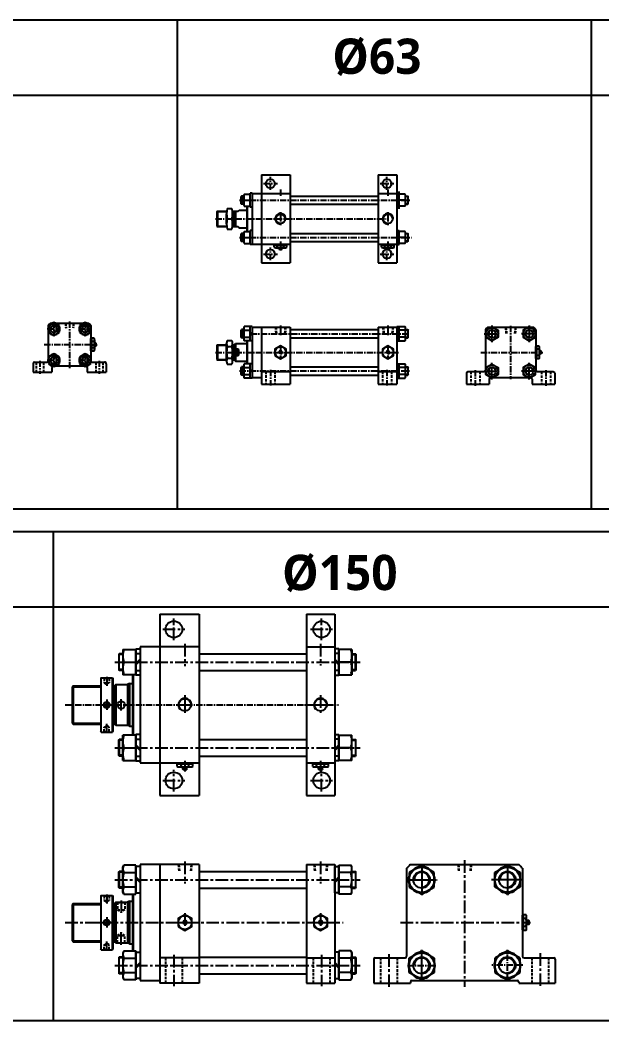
# Model space of a CAD drawing. Extents: x -819 to 5395, y -23 to 1964.
# Drawn here: x 1103 to 2257, y -23 to 1964 of the extents above; entities that cross this region are included whole.
import ezdxf

# ---------------------------------------------------------------- set-up
doc = ezdxf.new("R2010")
doc.units = 0
doc.header["$LTSCALE"] = 10
doc.header["$MEASUREMENT"] = 0
for name, pattern in [('CENTER', [2, 1.25, -0.25, 0.25, -0.25]), ('CENTERX2', [4, 2.5, -0.5, 0.5, -0.5]), ('HIDDENX2', [0.75, 0.5, -0.25])]:
    doc.linetypes.add(name, pattern=pattern)
doc.layers.get('0').update_dxf_attribs({"linetype": 'CONTINUOUS'})
doc.layers.get('DEFPOINTS').update_dxf_attribs({"linetype": 'CONTINUOUS'})
for name, color, linetype in [('CEN', 1, 'CENTERX2'), ('CENTER', 1, 'CENTER'), ('CL', 1, 'CENTER'), ('DIM', 2, 'CONTINUOUS'), ('HID', 2, 'HIDDENX2'), ('ML', 7, 'CONTINUOUS')]:
    doc.layers.add(name, color=color, linetype=linetype)
doc.styles.add('문자', font='romans.shx')

# ---------------------------------------------------------------- blocks, each defined once
blk = doc.blocks.new('A$C47060626')
at = {"layer": 'ML'}
for p, q in [((12.1, 26.7), (1.1, 20.3)), ((1.1, 20.3), (1.1, 7.6)), ((23.1, 20.3), (12.1, 26.7)), ((23.1, 7.6), (23.1, 20.3)), ((1.1, 7.6), (12.1, 1.3)), ((12.1, 1.3), (23.1, 7.6))]:
    blk.add_line(p, q, dxfattribs=at)
at = {"layer": 'ML', "color": 1, "linetype": 'CENTER'}
for p, q in [((12.1, 27.9), (12.1, 0)), ((0, 14), (24.2, 14))]:
    blk.add_line(p, q, dxfattribs=at)
at = {"layer": 'ML'}
for radius in [11, 7.1, 7]:
    blk.add_circle((12.1, 14), radius, dxfattribs=at)
for start, end in [(97.6906, 142.3094), (37.6906, 82.3094), (157.6906, 202.3094), (217.6906, 262.3094), (277.6906, 322.3094), (337.6906, 22.3094)]:
    blk.add_arc((12.1, 14), 11.9, start, end, dxfattribs=at)
at = {"layer": 'ML', "color": 2}
blk.add_arc((12.1, 14), 5.92, 261.2184, 189.4357, dxfattribs=at)

msp = doc.modelspace()

# ---------------------------------------------------------------- linework, layer by layer
for p, q in [((5395, 1963.8), (0, 1963.8)), ((1415, 992.8), (1415, 1963.8)), ((2236, 992.8), (2236, 1963.8)), ((5395, 1813.8), (0, 1813.8)), ((1616.5, 1509.3), (1617, 1508.8)), ((1616.5, 1509.3), (1622.5, 1509.3)), ((1617, 1508.8), (1622, 1508.8)), ((1622.5, 1509.3), (1622, 1508.8)), ((1829.5, 1509.3), (1830, 1508.8)), ((1829.5, 1509.3), (1835.5, 1509.3)), ((1830, 1508.8), (1835, 1508.8)), ((1835.5, 1509.3), (1835, 1508.8)), ((1253.5, 1316.6), (1253.5, 1322.6)), ((1253.5, 1322.6), (1254, 1322.1)), ((1253.5, 1316.6), (1254, 1317.1)), ((1254, 1317.1), (1254, 1322.1)), ((2135.7, 1301.1), (2135.7, 1307.1)), ((2135.7, 1307.1), (2136.2, 1306.6)), ((2135.7, 1301.1), (2136.2, 1301.6)), ((2136.2, 1301.6), (2136.2, 1306.6)), ((5395, 992.8), (0, 992.8)), ((3507, 948.4), (0, 948.4)), ((1169, -22.6), (1169, 948.4)), ((3507, 798.4), (0, 798.4)), ((3507, -22.6), (0, -22.6)), ((3507, -22.6), (0, -22.6))]:
    msp.add_line(p, q)
at = {"color": 7, "linetype": 'Continuous'}
for p, q in [((1606.8, 1512.8), (1606.8, 1517.2)), ((1606.8, 1517.2), (1619.5, 1517.2)), ((1607.5, 1519.2), (1631.5, 1519.2)), ((1607.5, 1517.2), (1607.5, 1519.2)), ((1610, 1511.8), (1629.1, 1511.8)), ((1613.2, 1512.8), (1613.2, 1517.2)), ((1616.5, 1509.3), (1616.5, 1511.8)), ((1619.5, 1517.2), (1632.2, 1517.2)), ((1622.5, 1509.3), (1622.5, 1511.8)), ((1625.9, 1512.8), (1625.9, 1517.2)), ((1631.5, 1517.2), (1631.5, 1519.2)), ((1632.2, 1512.8), (1632.2, 1517.2)), ((1819.8, 1512.8), (1819.8, 1517.2)), ((1819.8, 1517.2), (1832.5, 1517.2)), ((1820.5, 1519.2), (1844.5, 1519.2)), ((1820.5, 1517.2), (1820.5, 1519.2)), ((1823, 1511.8), (1842.1, 1511.8)), ((1826.2, 1512.8), (1826.2, 1517.2)), ((1829.5, 1509.3), (1829.5, 1511.8)), ((1832.5, 1517.2), (1845.2, 1517.2)), ((1835.5, 1509.3), (1835.5, 1511.8)), ((1838.9, 1512.8), (1838.9, 1517.2)), ((1844.5, 1517.2), (1844.5, 1519.2)), ((1845.2, 1512.8), (1845.2, 1517.2)), ((1243.6, 1307.6), (1243.6, 1331.6)), ((1245.6, 1331.6), (1243.6, 1331.6)), ((1250, 1332.3), (1245.6, 1332.3)), ((1245.6, 1319.6), (1245.6, 1332.3)), ((1250, 1325.9), (1245.6, 1325.9)), ((1245.6, 1306.8), (1245.6, 1319.6)), ((1250, 1313.2), (1245.6, 1313.2)), ((1251, 1310), (1251, 1329.1)), ((1253.5, 1322.6), (1251, 1322.6)), ((1253.5, 1316.6), (1251, 1316.6)), ((2125.8, 1292.1), (2125.8, 1316.1)), ((2127.8, 1316.1), (2125.8, 1316.1)), ((2132.2, 1316.8), (2127.8, 1316.8)), ((2127.8, 1304.1), (2127.8, 1316.8)), ((2133.2, 1294.5), (2133.2, 1313.6)), ((1245.6, 1307.6), (1243.6, 1307.6)), ((1250, 1306.8), (1245.6, 1306.8)), ((2127.8, 1292.1), (2125.8, 1292.1)), ((2132.2, 1310.4), (2127.8, 1310.4)), ((2127.8, 1291.4), (2127.8, 1304.1)), ((2132.2, 1297.7), (2127.8, 1297.7)), ((2132.2, 1291.4), (2127.8, 1291.4)), ((2135.7, 1307.1), (2133.2, 1307.1)), ((2135.7, 1301.1), (2133.2, 1301.1)), ((1414.4, 482.6), (1414.4, 487.6)), ((1414.4, 487.6), (1420.7, 487.6)), ((1415.4, 487.6), (1415.4, 489.6)), ((1415.4, 489.6), (1444.6, 489.6)), ((1417.6, 481.6), (1442.4, 481.6)), ((1420.7, 487.6), (1445.6, 487.6)), ((1422.2, 482.6), (1422.2, 487.6)), ((1426, 481.9), (1426, 481.9)), ((1426, 477.1), (1426, 481.6)), ((1426, 477.1), (1426.5, 476.6)), ((1434, 477.1), (1426, 477.1)), ((1434, 477.1), (1433.5, 476.6)), ((1434, 477.1), (1434, 481.6)), ((1437.8, 482.6), (1437.8, 487.6)), ((1444.6, 487.6), (1444.6, 489.6)), ((1445.6, 482.6), (1445.6, 487.6)), ((1683.4, 482.6), (1683.4, 487.6)), ((1683.4, 487.6), (1689.7, 487.6)), ((1684.4, 487.6), (1684.4, 489.6)), ((1684.4, 489.6), (1713.6, 489.6)), ((1686.6, 481.6), (1711.4, 481.6)), ((1689.7, 487.6), (1714.6, 487.6)), ((1691.2, 482.6), (1691.2, 487.6)), ((1695, 481.9), (1695, 481.9)), ((1695, 477.1), (1695, 481.6)), ((1695, 477.1), (1695.5, 476.6)), ((1703, 477.1), (1695, 477.1)), ((1703, 477.1), (1702.5, 476.6)), ((1703, 477.1), (1703, 481.6)), ((1706.8, 482.6), (1706.8, 487.6)), ((1713.6, 487.6), (1713.6, 489.6)), ((1714.6, 482.6), (1714.6, 487.6)), ((1426.5, 476.6), (1433.5, 476.6)), ((1695.5, 476.6), (1702.5, 476.6)), ((2099.5, 158.1), (2099.5, 187.3)), ((2101.5, 187.3), (2099.5, 187.3)), ((2106.5, 188.3), (2101.5, 188.3)), ((2101.5, 163.5), (2101.5, 188.3)), ((2106.5, 180.5), (2101.5, 180.5)), ((2107.5, 160.3), (2107.5, 185.1)), ((2106.5, 164.9), (2101.5, 164.9)), ((2101.5, 157.1), (2101.5, 163.5)), ((2107.2, 168.7), (2107.2, 168.7)), ((2112, 176.7), (2107.5, 176.7)), ((2112, 168.7), (2107.5, 168.7)), ((2112, 176.7), (2112.5, 176.2)), ((2112, 176.7), (2112, 168.7)), ((2112, 168.7), (2112.5, 169.2)), ((2112.5, 169.2), (2112.5, 176.2)), ((2101.5, 158.1), (2099.5, 158.1)), ((2106.5, 157.1), (2101.5, 157.1))]:
    msp.add_line(p, q, dxfattribs=at)
for points in [[(1608.5, 1297.9), (1619.5, 1291.6), (1630.5, 1297.9), (1630.5, 1310.6), (1619.5, 1317), (1608.5, 1310.6)], [(1821.5, 1297.9), (1832.5, 1291.6), (1843.5, 1297.9), (1843.5, 1310.6), (1832.5, 1317), (1821.5, 1310.6)], [(1618.7, 1305.8), (1617.8, 1304.3), (1618.7, 1302.8), (1620.4, 1302.8), (1621.3, 1304.3), (1620.4, 1305.8)], [(1831.7, 1305.8), (1830.8, 1304.3), (1831.7, 1302.8), (1833.4, 1302.8), (1834.3, 1304.3), (1833.4, 1305.8)], [(1416.5, 164.9), (1430, 157.1), (1443.5, 164.9), (1443.5, 180.5), (1430, 188.3), (1416.5, 180.5)], [(1685.5, 164.9), (1699, 157.1), (1712.5, 164.9), (1712.5, 180.5), (1699, 188.3), (1685.5, 180.5)], [(1428.5, 175.2), (1427.1, 172.7), (1428.5, 170.2), (1431.4, 170.2), (1432.9, 172.7), (1431.4, 175.2)], [(1697.5, 175.2), (1696.1, 172.7), (1697.5, 170.2), (1700.4, 170.2), (1701.9, 172.7), (1700.4, 175.2)]]:
    msp.add_lwpolyline(points, close=True, dxfattribs=at)
for centre, radius in [((1619.5, 1304.3), 11), ((1832.5, 1304.3), 11), ((1619.5, 1304.3), 2.5), ((1832.5, 1304.3), 2.5), ((1430, 172.7), 13.5), ((1699, 172.7), 13.5), ((1430, 172.7), 3.5), ((1699, 172.7), 3.5)]:
    msp.add_circle(centre, radius, dxfattribs=at)
for centre, radius, start, end in [((1610, 1517.4), 5.62, 235.6158, 270), ((1610, 1517.4), 5.62, 235.6158, 304.3842), ((1619.5, 1532.8), 21, 252.412, 270), ((1619.5, 1532.8), 21, 270, 287.588), ((1629.1, 1517.4), 5.62, 235.6158, 304.3842), ((1823, 1517.4), 5.62, 235.6158, 270), ((1823, 1517.4), 5.62, 235.6158, 304.3842), ((1832.5, 1532.8), 21, 252.412, 270), ((1832.5, 1532.8), 21, 270, 287.588), ((1842.1, 1517.4), 5.62, 235.6158, 304.3842), ((1245.3, 1329.1), 5.62, 325.6158, 34.3842), ((1229.9, 1319.6), 21, 0, 17.588), ((1229.9, 1319.6), 21, 342.412, 0), ((1245.3, 1310), 5.62, 325.6158, 34.3842), ((2127.6, 1313.6), 5.62, 325.6158, 34.3842), ((1245.3, 1310), 5.62, 325.6158, 0), ((2112.2, 1304.1), 21, 0, 17.588), ((2112.2, 1304.1), 21, 342.412, 0), ((2127.6, 1294.5), 5.62, 325.6158, 34.3842), ((2127.6, 1294.5), 5.62, 325.6158, 0), ((1417.6, 487.2), 5.62, 235.6158, 270), ((1418.3, 489.8), 8.22, 241.7006, 298.2994), ((1430, 513), 31.3, 255.6172, 270.0141), ((1430, 513), 31.3, 269.9859, 284.3828), ((1441.7, 489.8), 8.22, 241.7006, 298.2994), ((1686.6, 487.2), 5.62, 235.6158, 270), ((1687.3, 489.8), 8.22, 241.7006, 298.2994), ((1699, 513), 31.3, 255.6172, 270.0141), ((1699, 513), 31.3, 269.9859, 284.3828), ((1710.7, 489.8), 8.22, 241.7006, 298.2994), ((2099.2, 184.4), 8.22, 331.7006, 28.2994), ((2076.1, 172.7), 31.3, 359.9859, 14.3828), ((2076.1, 172.7), 31.3, 345.6172, 0.0141), ((2099.2, 161), 8.22, 331.7006, 28.2994), ((2101.8, 160.3), 5.62, 325.6158, 0)]:
    msp.add_arc(centre, radius, start, end, dxfattribs=at)
at = {"layer": 'CEN', "color": 1, "linetype": 'CENTER'}
for p, q in [((1599.5, 1627.1), (1599.5, 1652.5)), ((1830.5, 1627.1), (1830.5, 1652.4)), ((1586, 1639.2), (1613.4, 1639.2)), ((1817, 1639.2), (1844.4, 1639.2)), ((1619.5, 1627.2), (1619.5, 1614.2)), ((1832.5, 1627.2), (1832.5, 1614.2)), ((1538.5, 1606.2), (1876.5, 1606.2)), ((1490.5, 1569.2), (1833.5, 1569.2)), ((1538.5, 1532.2), (1879.5, 1532.2)), ((1599.5, 1487.1), (1599.5, 1512.4)), ((1619.5, 1524.2), (1619.5, 1505.2)), ((1830.5, 1487.1), (1830.5, 1512.4)), ((1832.5, 1524.2), (1832.5, 1505.2)), ((1586, 1499.2), (1613.4, 1499.2)), ((1817, 1499.2), (1844.4, 1499.2)), ((2075.8, 1357.1), (2075.8, 1251.1)), ((1560.5, 1341.3), (1875.5, 1341.3)), ((1619.5, 1318.3), (1619.5, 1290.3)), ((1832.5, 1318.3), (1832.5, 1290.3)), ((1490.5, 1304.3), (1853.5, 1304.3)), ((2016.8, 1304.1), (2139.8, 1304.1)), ((1538.5, 1267.3), (1875.5, 1267.3)), ((1599.5, 1269.3), (1599.5, 1238.3)), ((1830.5, 1269.3), (1830.5, 1238.3)), ((2005.8, 1269.1), (2005.8, 1238.1)), ((2145.8, 1269.1), (2145.8, 1238.1))]:
    msp.add_line(p, q, dxfattribs=at)
at = {"layer": 'CEN', "color": 1, "linetype": 'CENTER', "ltscale": 1.5}
for p, q in [((1619.5, 1582.7), (1619.5, 1555.7)), ((1832.5, 1582.7), (1832.5, 1555.7)), ((1619.5, 1357.3), (1619.5, 1337.3)), ((1832.5, 1357.3), (1832.5, 1337.3))]:
    msp.add_line(p, q, dxfattribs=at)
at = {"layer": 'CEN', "color": 1, "linetype": 'CENTER', "ltscale": 2}
for p, q in [((2038.8, 1357.4), (2038.8, 1324.7)), ((2112.8, 1357.4), (2112.8, 1324.7)), ((2023.7, 1341.1), (2054, 1341.1)), ((2128, 1341.1), (2097.7, 1341.1)), ((2038.8, 1250.7), (2038.8, 1283.4)), ((2112.8, 1250.7), (2112.8, 1283.4)), ((2023.7, 1267.1), (2054, 1267.1)), ((2128, 1267.1), (2097.7, 1267.1))]:
    msp.add_line(p, q, dxfattribs=at)
at = {"layer": 'CEN'}
for p, q in [((1408, 733), (1408, 776)), ((1701, 733), (1701, 776)), ((1385.8, 754.6), (1429.8, 754.6)), ((1678.8, 754.6), (1722.8, 754.6)), ((1430, 725.6), (1430, 681.8)), ((1699, 725.6), (1699, 682.5)), ((1290.8, 689.6), (1777.2, 689.6)), ((1275, 660.4), (1275, 642.3)), ((1303.5, 593.6), (1303.5, 615.9)), ((1430, 623.9), (1430, 588.2)), ((1430, 617.9), (1430, 591.2)), ((1699, 623.9), (1699, 587.6)), ((1256.8, 604.6), (1292.1, 604.6)), ((1275, 615.1), (1275, 594.9)), ((1416.7, 604.6), (1443.3, 604.6)), ((1685.7, 604.6), (1712.3, 604.6)), ((1275, 548.9), (1275, 566.9)), ((1290.8, 519.6), (1777.2, 519.6)), ((1430, 493.4), (1430, 472.6)), ((1699, 493.5), (1699, 472.6)), ((1408, 433), (1408, 476)), ((1701, 433), (1701, 476)), ((1385.8, 454.6), (1429.8, 454.6)), ((1678.8, 454.6), (1722.8, 454.6)), ((1430, 293.7), (1430, 249.9)), ((1699, 293.7), (1699, 250.5)), ((1984.5, 296.4), (1984.5, 44.9)), ((1290.8, 257.7), (1777.2, 257.7)), ((1275, 228.5), (1275, 210.4)), ((1303.5, 216.7), (1303.5, 191.4)), ((1275, 183.2), (1275, 162.9)), ((1430, 191), (1430, 154.4)), ((1699, 191), (1699, 154.4)), ((1192.4, 172.7), (1743.8, 172.7)), ((1256.8, 172.7), (1292.1, 172.7)), ((1256.8, 172.7), (1292.1, 172.7)), ((1416.7, 172.7), (1443.3, 172.7)), ((1685.7, 172.7), (1712.3, 172.7)), ((1857.7, 172.7), (2115.4, 172.7)), ((1303.5, 128.7), (1303.5, 153.8)), ((1275, 117), (1275, 135)), ((1408, 108.7), (1408, 46.7)), ((1701, 108.7), (1701, 46.7)), ((1834.5, 109.9), (1834.5, 44.9)), ((2134.5, 111.8), (2134.5, 44.9)), ((1290.8, 87.7), (1777.2, 87.7))]:
    msp.add_line(p, q, dxfattribs=at)
at = {"layer": 'CENTER'}
for p, q in [((1201.3, 1365.2), (1201.2, 1272.2)), ((1150.7, 1319.7), (1255.7, 1319.5)), ((1142.2, 1287.7), (1142.2, 1261.7)), ((1260.2, 1287.7), (1260.2, 1261.7)), ((1192.4, 604.6), (1734.7, 604.6))]:
    msp.add_line(p, q, dxfattribs=at)
at = {"layer": 'CL'}
for p, q in [((1899.5, 288.5), (1899.5, 226.8)), ((1899.5, 285.9), (1899.5, 229.4)), ((2069.5, 288.6), (2069.5, 226.9)), ((2069.5, 286), (2069.5, 229.5)), ((1868.6, 257.6), (1930.3, 257.6)), ((1871.2, 257.6), (1927.7, 257.6)), ((2099.5, 257.7), (2037.8, 257.7)), ((2100.3, 257.7), (2038.6, 257.7)), ((2096.9, 257.7), (2040.4, 257.7)), ((2097.7, 257.7), (2041.2, 257.7)), ((1899.5, 56.9), (1899.5, 118.6)), ((1899.5, 59.5), (1899.5, 116)), ((2069.5, 56.9), (2069.5, 118.6)), ((1871.2, 87.7), (1927.7, 87.7)), ((2100.3, 87.8), (2038.6, 87.8))]:
    msp.add_line(p, q, dxfattribs=at)
at = {"layer": 'DEFPOINTS', "color": 0, "linetype": 'ByBlock'}
for p in [(1552.5, 1586.7), (1552.5, 1551.7), (1552.5, 1321.8), (1546.6, 1286.8), (1552.5, 1286.8)]:
    msp.add_point(p, dxfattribs=at)
at = {"layer": 'DIM'}
for p, q in [((1617, 1508.8), (1617, 1511.8)), ((1622, 1508.8), (1622, 1511.8)), ((1830, 1508.8), (1830, 1511.8)), ((1835, 1508.8), (1835, 1511.8)), ((1559.5, 1341.3), (1563.5, 1343.6)), ((1559.5, 1339), (1563.5, 1341.3)), ((1854.5, 1343.6), (1850.5, 1341.3)), ((1854.5, 1341.3), (1850.5, 1339)), ((1254, 1322.1), (1251, 1322.1)), ((1254, 1317.1), (1251, 1317.1)), ((1535.3, 1297.5), (1528.5, 1311.1)), ((1528.5, 1297.5), (1535.3, 1311.1)), ((2136.2, 1306.6), (2133.2, 1306.6)), ((2136.2, 1301.6), (2133.2, 1301.6)), ((1559.5, 1267.3), (1563.5, 1269.6)), ((1559.5, 1265), (1563.5, 1267.3)), ((1854.5, 1269.6), (1850.5, 1267.3)), ((1854.5, 1267.3), (1850.5, 1265)), ((1206, 640.6), (1263, 640.6)), ((1287, 640.6), (1289, 640.6)), ((1289, 640.6), (1291, 641.8)), ((1206, 568.6), (1263, 568.6)), ((1287, 568.6), (1289, 568.6)), ((1289, 568.6), (1291, 567.5)), ((1206, 208.7), (1263, 208.7)), ((1287, 208.7), (1289, 208.7)), ((1289, 208.7), (1291, 209.9)), ((1206, 136.7), (1263, 136.7)), ((1287, 136.7), (1289, 136.7)), ((1289, 136.7), (1291, 135.6))]:
    msp.add_line(p, q, dxfattribs=at)
for centre, radius, start, end in [((1619.5, 1569.2), 10.5, 356.1774, 273.8226), ((1832.5, 1569.2), 10.5, 356.1774, 273.8226), ((1619.5, 1304.3), 3, 270, 180), ((1832.5, 1304.3), 3, 270, 180), ((1430, 604.6), 13.2, 349.6369, 221.3938), ((1699, 604.6), 13.2, 349.6369, 221.3938)]:
    msp.add_arc(centre, radius, start, end, dxfattribs=at)
at = {"layer": 'HID'}
for p, q in [((1192.8, 1362.2), (1193.6, 1352.2)), ((1193.6, 1362.2), (1194.4, 1352.2)), ((1208.6, 1362.2), (1207.8, 1352.2)), ((1209.4, 1362.2), (1208.6, 1352.2)), ((1609, 1354.3), (1610.4, 1341.3)), ((1610.3, 1354.3), (1611.7, 1341.3)), ((1628.8, 1354.3), (1627.4, 1341.3)), ((1630, 1354.3), (1628.7, 1341.3)), ((1822, 1354.3), (1823.4, 1341.3)), ((1823.3, 1354.3), (1824.7, 1341.3)), ((1841.8, 1354.3), (1840.4, 1341.3)), ((1843, 1354.3), (1841.7, 1341.3)), ((2065.3, 1354.1), (2066.7, 1341.1)), ((2066.6, 1354.1), (2067.9, 1341.1)), ((2085.1, 1354.1), (2083.7, 1341.1)), ((2086.3, 1354.1), (2085, 1341.1)), ((1135.2, 1284.7), (1135.2, 1264.7)), ((1149.2, 1284.7), (1149.2, 1264.7)), ((1253.2, 1284.7), (1253.2, 1264.7)), ((1267.2, 1284.7), (1267.2, 1264.7)), ((1590.5, 1266.3), (1590.5, 1241.3)), ((1608.5, 1266.3), (1608.5, 1241.3)), ((1821.5, 1266.3), (1821.5, 1241.3)), ((1839.5, 1266.3), (1839.5, 1241.3)), ((1996.8, 1266.1), (1996.8, 1241.1)), ((2014.8, 1266.1), (2014.8, 1241.1)), ((2136.8, 1266.1), (2136.8, 1241.1)), ((2154.8, 1266.1), (2154.8, 1241.1)), ((1270, 657.6), (1269, 658.6)), ((1270, 657.6), (1270, 648.6)), ((1270, 657.6), (1280, 657.6)), ((1280, 657.6), (1281, 658.6)), ((1280, 657.6), (1280, 648.6)), ((1270, 648.6), (1275, 645.5)), ((1270, 648.6), (1280, 648.6)), ((1275, 645.5), (1280, 648.6)), ((1270, 560.6), (1275, 563.8)), ((1270, 551.6), (1270, 560.6)), ((1270, 560.6), (1280, 560.6)), ((1275, 563.8), (1280, 560.6)), ((1280, 551.6), (1280, 560.6)), ((1270, 551.6), (1269, 550.6)), ((1270, 551.6), (1280, 551.6)), ((1280, 551.6), (1281, 550.6)), ((1416.8, 287.7), (1418, 273.7)), ((1417.9, 287.7), (1419.1, 273.7)), ((1442, 287.7), (1440.8, 273.7)), ((1443.2, 287.7), (1442, 273.7)), ((1685.8, 287.7), (1687, 273.7)), ((1686.9, 287.7), (1688.1, 273.7)), ((1711, 287.7), (1709.8, 273.7)), ((1712.2, 287.7), (1711, 273.7)), ((1971.2, 287.7), (1972.5, 273.7)), ((1972.4, 287.7), (1973.6, 273.7)), ((1996.5, 287.7), (1995.3, 273.7)), ((1997.7, 287.7), (1996.5, 273.7)), ((1270, 225.7), (1269, 226.7)), ((1270, 225.7), (1270, 216.7)), ((1270, 225.7), (1280, 225.7)), ((1280, 225.7), (1281, 226.7)), ((1280, 225.7), (1280, 216.7)), ((1270, 216.7), (1275, 213.5)), ((1270, 216.7), (1280, 216.7)), ((1275, 213.5), (1280, 216.7)), ((1295.5, 213.2), (1296, 212.7)), ((1296, 212.7), (1296, 198.2)), ((1296, 212.7), (1311, 212.7)), ((1311.5, 213.2), (1311, 212.7)), ((1311, 212.7), (1311, 198.2)), ((1296, 198.2), (1311, 198.2)), ((1296, 198.2), (1303.5, 193.9)), ((1311, 198.2), (1303.5, 193.9)), ((1296, 147.2), (1303.5, 151.5)), ((1296, 147.2), (1311, 147.2)), ((1296, 132.7), (1296, 147.2)), ((1311, 147.2), (1303.5, 151.5)), ((1311, 132.7), (1311, 147.2)), ((1270, 119.7), (1269, 118.7)), ((1270, 128.7), (1275, 131.9)), ((1270, 119.7), (1270, 128.7)), ((1270, 128.7), (1280, 128.7)), ((1270, 119.7), (1280, 119.7)), ((1275, 131.9), (1280, 128.7)), ((1280, 119.7), (1280, 128.7)), ((1280, 119.7), (1281, 118.7)), ((1295.5, 132.2), (1296, 132.7)), ((1296, 132.7), (1311, 132.7)), ((1311.5, 132.2), (1311, 132.7)), ((1391.5, 102.7), (1391.5, 52.7)), ((1424.5, 102.7), (1424.5, 52.7)), ((1684.5, 102.7), (1684.5, 52.7)), ((1717.5, 102.7), (1717.5, 52.7)), ((1818, 102.7), (1818, 52.7)), ((1851, 102.7), (1851, 52.7)), ((2118, 102.7), (2118, 52.7)), ((2151, 102.7), (2151, 52.7))]:
    msp.add_line(p, q, dxfattribs=at)
at = {"layer": 'ML'}
for p, q in [((1581.5, 1656.7), (1581.5, 1481.7)), ((1581.5, 1656.7), (1638.5, 1656.7)), ((1638.5, 1656.7), (1638.5, 1481.7)), ((1813.5, 1656.7), (1813.5, 1481.7)), ((1813.5, 1656.7), (1850.5, 1656.7)), ((1850.5, 1656.7), (1850.5, 1481.7)), ((1542.3, 1614.2), (1541.5, 1613.5)), ((1541.5, 1599), (1541.5, 1613.5)), ((1542.3, 1614.2), (1542.3, 1598.2)), ((1546.7, 1614.2), (1542.3, 1614.2)), ((1546.5, 1600.2), (1546.5, 1612.3)), ((1547.6, 1618.3), (1559.5, 1618.3)), ((1559.5, 1592.2), (1559.5, 1620.2)), ((1563.5, 1620.2), (1559.5, 1620.2)), ((1563.5, 1620.2), (1563.5, 1518.2)), ((1563.5, 1619.2), (1638.5, 1619.2)), ((1638.5, 1614.2), (1813.5, 1614.2)), ((1813.5, 1619.2), (1850.5, 1619.2)), ((1850.5, 1620.2), (1854.5, 1620.2)), ((1854.5, 1589.2), (1854.5, 1623.2)), ((1866.5, 1618.3), (1854.5, 1618.3)), ((1867.4, 1614.2), (1871.8, 1614.2)), ((1867.5, 1600.2), (1867.5, 1612.3)), ((1871.8, 1614.2), (1871.8, 1598.2)), ((1871.8, 1614.2), (1872.5, 1613.5)), ((1872.5, 1599), (1872.5, 1613.5)), ((1514, 1589.6), (1523, 1589.6)), ((1541.5, 1599), (1542.3, 1598.2)), ((1546.7, 1598.2), (1542.3, 1598.2)), ((1547.6, 1606.2), (1559.5, 1606.2)), ((1547.6, 1594.1), (1559.5, 1594.1)), ((1552.5, 1594.1), (1552.5, 1544.3)), ((1553.5, 1594.1), (1553.5, 1544.3)), ((1563.5, 1592.2), (1559.5, 1592.2)), ((1638.5, 1598.2), (1813.5, 1598.2)), ((1850.5, 1592.2), (1854.5, 1592.2)), ((1866.5, 1606.2), (1854.5, 1606.2)), ((1866.5, 1594.1), (1854.5, 1594.1)), ((1867.4, 1598.2), (1871.8, 1598.2)), ((1872.5, 1599), (1871.8, 1598.2)), ((1493.5, 1583.5), (1494.3, 1584.2)), ((1493.5, 1583.5), (1493.5, 1555)), ((1494.3, 1584.2), (1494.3, 1554.2)), ((1494.3, 1584.2), (1512.9, 1584.2)), ((1512.5, 1559), (1512.5, 1579.4)), ((1524.2, 1584.2), (1535.3, 1584.2)), ((1524.5, 1559), (1524.5, 1579.4)), ((1526.5, 1584.2), (1526.5, 1554.2)), ((1528.5, 1584.2), (1528.5, 1554.2)), ((1530.5, 1584.2), (1530.5, 1554.2)), ((1535.3, 1584.2), (1537.3, 1586.7)), ((1537.3, 1586.7), (1552.5, 1586.7)), ((1493.5, 1555), (1494.3, 1554.2)), ((1494.3, 1554.2), (1512.9, 1554.2)), ((1514, 1569.2), (1523, 1569.2)), ((1524.2, 1554.2), (1535.3, 1554.2)), ((1535.3, 1554.2), (1537.3, 1551.7)), ((1537.3, 1551.7), (1552.5, 1551.7)), ((1514, 1548.9), (1523, 1548.9)), ((1542.3, 1540.2), (1541.5, 1539.5)), ((1541.5, 1525), (1541.5, 1539.5)), ((1542.3, 1540.2), (1542.3, 1524.2)), ((1546.7, 1540.2), (1542.3, 1540.2)), ((1546.5, 1526.2), (1546.5, 1538.3)), ((1547.6, 1544.3), (1559.5, 1544.3)), ((1547.6, 1532.2), (1559.5, 1532.2)), ((1559.5, 1518.2), (1559.5, 1546.2)), ((1563.5, 1546.2), (1559.5, 1546.2)), ((1638.5, 1540.2), (1813.5, 1540.2)), ((1850.5, 1546.2), (1854.5, 1546.2)), ((1854.5, 1518.2), (1854.5, 1546.2)), ((1866.5, 1544.3), (1854.5, 1544.3)), ((1866.5, 1532.2), (1854.5, 1532.2)), ((1867.4, 1540.2), (1871.8, 1540.2)), ((1867.5, 1526.2), (1867.5, 1538.3)), ((1871.8, 1540.2), (1871.8, 1524.2)), ((1871.8, 1540.2), (1872.5, 1539.5)), ((1872.5, 1525), (1872.5, 1539.5)), ((1541.5, 1525), (1542.3, 1524.2)), ((1546.7, 1524.2), (1542.3, 1524.2)), ((1547.6, 1520.1), (1559.5, 1520.1)), ((1563.5, 1518.2), (1559.5, 1518.2)), ((1563.5, 1519.2), (1638.5, 1519.2)), ((1638.5, 1524.2), (1813.5, 1524.2)), ((1813.5, 1519.2), (1850.5, 1519.2)), ((1850.5, 1518.2), (1854.5, 1518.2)), ((1866.5, 1520.1), (1854.5, 1520.1)), ((1867.4, 1524.2), (1871.8, 1524.2)), ((1872.5, 1525), (1871.8, 1524.2)), ((1581.5, 1481.7), (1638.5, 1481.7)), ((1813.5, 1481.7), (1850.5, 1481.7)), ((1158.6, 1357.4), (1158.6, 1287.7)), ((1163.3, 1362.2), (1239.1, 1362.2)), ((1243.6, 1357.8), (1243.6, 1287.7)), ((1546.5, 1330.8), (1546.5, 1351.8)), ((1563.5, 1355.3), (1547.6, 1355.3)), ((1559.5, 1327.3), (1559.5, 1355.3)), ((1563.5, 1355.3), (1563.5, 1253.3)), ((1563.5, 1354.3), (1638.5, 1354.3)), ((1581.5, 1354.3), (1581.5, 1241.3)), ((1638.5, 1354.3), (1638.5, 1241.3)), ((1813.5, 1354.3), (1813.5, 1241.3)), ((1813.5, 1354.3), (1850.5, 1354.3)), ((1850.5, 1355.3), (1850.5, 1241.3)), ((1850.5, 1355.3), (1866.5, 1355.3)), ((1854.5, 1327.3), (1854.5, 1355.3)), ((1867.5, 1330.8), (1867.5, 1351.8)), ((2030.5, 1354.1), (2037.1, 1354.1)), ((2040.6, 1354.1), (2111.1, 1354.1)), ((2114.6, 1354.1), (2121.2, 1354.1)), ((1542.3, 1349.3), (1541.5, 1348.5)), ((1541.5, 1334), (1541.5, 1348.5)), ((1541.5, 1334), (1542.3, 1333.3)), ((1542.3, 1349.3), (1542.3, 1333.3)), ((1546.5, 1349.3), (1542.3, 1349.3)), ((1546.5, 1333.3), (1542.3, 1333.3)), ((1547.6, 1348.3), (1559.5, 1348.3)), ((1547.6, 1334.3), (1559.5, 1334.3)), ((1638.5, 1349.3), (1813.5, 1349.3)), ((1638.5, 1333.3), (1813.5, 1333.3)), ((1866.5, 1348.3), (1854.5, 1348.3)), ((1866.5, 1334.3), (1854.5, 1334.3)), ((1867.5, 1349.3), (1871.8, 1349.3)), ((1867.5, 1333.3), (1871.8, 1333.3)), ((1871.8, 1349.3), (1871.8, 1333.3)), ((1871.8, 1349.3), (1872.5, 1348.5)), ((1872.5, 1334), (1871.8, 1333.3)), ((1872.5, 1334), (1872.5, 1348.5)), ((2025.8, 1349.4), (2025.8, 1269.1)), ((2125.8, 1349.4), (2125.8, 1269.1)), ((1493.5, 1318.5), (1494.3, 1319.3)), ((1493.5, 1318.5), (1493.5, 1290)), ((1494.3, 1319.3), (1494.3, 1289.3)), ((1494.3, 1319.3), (1512.5, 1319.3)), ((1512.5, 1286.6), (1512.5, 1321.9)), ((1514, 1327.8), (1523, 1327.8)), ((1514, 1316), (1523, 1316)), ((1524.5, 1286.6), (1524.5, 1321.9)), ((1524.5, 1286.6), (1524.5, 1321.9)), ((1524.5, 1319.3), (1528.5, 1319.3)), ((1526.5, 1319.3), (1526.5, 1289.3)), ((1528.5, 1319.8), (1530.5, 1321.8)), ((1528.5, 1319.8), (1528.5, 1288.8)), ((1528.5, 1311.1), (1535.3, 1311.1)), ((1530.5, 1321.8), (1552.5, 1321.8)), ((1530.5, 1321.8), (1530.5, 1311.1)), ((1535.3, 1311.1), (1535.3, 1297.5)), ((1563.5, 1327.3), (1547.6, 1327.3)), ((1552.5, 1327.3), (1552.5, 1281.3)), ((1553.5, 1327.3), (1553.5, 1281.3)), ((1850.5, 1327.3), (1866.5, 1327.3)), ((1514, 1292.5), (1523, 1292.5)), ((1535.3, 1297.5), (1528.5, 1297.5)), ((1530.5, 1297.5), (1530.5, 1286.8)), ((1128.7, 1281.7), (1128.7, 1264.7)), ((1131.7, 1284.7), (1155.6, 1284.7)), ((1166.2, 1274.2), (1166.2, 1264.7)), ((1169.2, 1277.2), (1233.2, 1277.2)), ((1236.2, 1274.2), (1236.2, 1264.7)), ((1246.6, 1284.7), (1270.7, 1284.7)), ((1273.7, 1281.7), (1273.7, 1264.7)), ((1493.5, 1290), (1494.3, 1289.3)), ((1494.3, 1289.3), (1512.5, 1289.3)), ((1514, 1280.8), (1523, 1280.8)), ((1524.5, 1289.3), (1528.5, 1289.3)), ((1528.5, 1288.8), (1530.5, 1286.8)), ((1530.5, 1286.8), (1552.5, 1286.8)), ((1542.3, 1275.3), (1541.5, 1274.5)), ((1541.5, 1260), (1541.5, 1274.5)), ((1542.3, 1275.3), (1542.3, 1259.3)), ((1546.5, 1275.3), (1542.3, 1275.3)), ((1546.5, 1256.8), (1546.5, 1277.8)), ((1563.5, 1281.3), (1547.6, 1281.3)), ((1547.6, 1274.3), (1559.5, 1274.3)), ((1559.5, 1253.3), (1559.5, 1281.3)), ((1638.5, 1275.3), (1813.5, 1275.3)), ((1850.5, 1281.3), (1866.5, 1281.3)), ((1854.5, 1253.3), (1854.5, 1281.3)), ((1866.5, 1274.3), (1854.5, 1274.3)), ((1867.5, 1256.8), (1867.5, 1277.8)), ((1867.5, 1275.3), (1871.8, 1275.3)), ((1871.8, 1275.3), (1871.8, 1259.3)), ((1871.8, 1275.3), (1872.5, 1274.5)), ((1872.5, 1260), (1872.5, 1274.5)), ((1128.7, 1264.7), (1166.2, 1264.7)), ((1236.2, 1264.7), (1273.7, 1264.7)), ((1541.5, 1260), (1542.3, 1259.3)), ((1546.5, 1259.3), (1542.3, 1259.3)), ((1547.6, 1260.3), (1559.5, 1260.3)), ((1563.5, 1253.3), (1547.6, 1253.3)), ((1563.5, 1254.3), (1581.5, 1254.3)), ((1581.5, 1266.3), (1638.5, 1266.3)), ((1638.5, 1259.3), (1813.5, 1259.3)), ((1813.5, 1266.3), (1850.5, 1266.3)), ((1850.5, 1253.3), (1866.5, 1253.3)), ((1866.5, 1260.3), (1854.5, 1260.3)), ((1867.5, 1259.3), (1871.8, 1259.3)), ((1872.5, 1260), (1871.8, 1259.3)), ((1988.3, 1263.1), (1988.3, 1241.1)), ((1991.3, 1266.1), (2022.8, 1266.1)), ((2036.3, 1254.1), (2037.1, 1254.1)), ((2040.6, 1254.1), (2111.1, 1254.1)), ((2114.6, 1254.1), (2115.3, 1254.1)), ((2128.8, 1266.1), (2160.3, 1266.1)), ((2163.3, 1263.1), (2163.3, 1241.1)), ((1581.5, 1241.3), (1638.5, 1241.3)), ((1813.5, 1241.3), (1850.5, 1241.3)), ((1988.3, 1241.1), (2033.3, 1241.1)), ((2033.3, 1251.1), (2033.3, 1241.1)), ((2118.3, 1251.1), (2118.3, 1241.1)), ((2118.3, 1241.1), (2163.3, 1241.1)), ((1380, 784.6), (1380, 424.6)), ((1380, 784.6), (1458, 784.6)), ((1458, 784.6), (1458, 424.6)), ((1671, 784.6), (1671, 424.6)), ((1671, 784.6), (1727, 784.6)), ((1727, 784.6), (1727, 424.6)), ((1332.8, 663.4), (1332.8, 715.9)), ((1332.8, 715.9), (1341, 715.9)), ((1341, 719.6), (1341, 489.6)), ((1458, 719.6), (1341, 719.6)), ((1671, 719.6), (1727, 719.6)), ((1735.2, 715.9), (1727, 715.9)), ((1735.2, 663.4), (1735.2, 715.9)), ((1298.8, 705.1), (1299.8, 706.1)), ((1298.8, 705.1), (1298.8, 674.1)), ((1306.8, 706.1), (1299.8, 706.1)), ((1299.8, 673.1), (1299.8, 706.1)), ((1306.8, 714.6), (1306.8, 664.6)), ((1306.8, 714.6), (1332.8, 714.6)), ((1332.8, 714.6), (1332.8, 664.6)), ((1332.8, 706.4), (1341, 706.4)), ((1458, 706.1), (1671, 706.1)), ((1735.2, 706.4), (1727, 706.4)), ((1761.2, 714.6), (1735.2, 714.6)), ((1735.2, 714.6), (1735.2, 664.6)), ((1761.2, 714.6), (1761.2, 664.6)), ((1761.2, 706.1), (1768.2, 706.1)), ((1769.2, 705.1), (1768.2, 706.1)), ((1768.2, 673.1), (1768.2, 706.1)), ((1769.2, 705.1), (1769.2, 674.1)), ((1309, 689.6), (1332.8, 689.6)), ((1332.8, 686.9), (1341, 695.1)), ((1332.8, 684.2), (1341, 692.4)), ((1735.2, 686.9), (1727, 695.1)), ((1735.2, 684.2), (1727, 692.4)), ((1758.9, 689.6), (1735.2, 689.6)), ((1264, 658.6), (1263, 657.6)), ((1263, 657.6), (1263, 551.6)), ((1264, 550.6), (1264, 658.6)), ((1264, 658.6), (1286, 658.6)), ((1286, 550.6), (1286, 658.6)), ((1286, 658.6), (1287, 657.6)), ((1287, 657.6), (1287, 551.6)), ((1298.8, 674.1), (1299.8, 673.1)), ((1306.8, 673.1), (1299.8, 673.1)), ((1332.8, 664.6), (1306.8, 664.6)), ((1326, 664.6), (1326, 544.6)), ((1327, 664.6), (1327, 544.6)), ((1332.8, 672.9), (1341, 672.9)), ((1341, 663.4), (1332.8, 663.4)), ((1458, 673.1), (1671, 673.1)), ((1735.2, 672.9), (1727, 672.9)), ((1727, 663.4), (1735.2, 663.4)), ((1735.2, 664.6), (1761.2, 664.6)), ((1761.2, 673.1), (1768.2, 673.1)), ((1769.2, 674.1), (1768.2, 673.1)), ((1208, 642.6), (1206, 640.6)), ((1206, 640.6), (1206, 568.6)), ((1208, 642.6), (1263, 642.6)), ((1208, 642.6), (1208, 566.6)), ((1287, 642.6), (1291, 642.6)), ((1289, 642.6), (1289, 566.6)), ((1293, 645.1), (1291, 643.1)), ((1291, 643.1), (1291, 566.1)), ((1293, 645.1), (1316, 645.1)), ((1293, 645.1), (1293, 564.1)), ((1320, 647.1), (1316, 645.1)), ((1316, 645.1), (1316, 564.1)), ((1320, 647.1), (1326, 647.1)), ((1320, 647.1), (1320, 562.1)), ((1206, 568.6), (1208, 566.6)), ((1208, 566.6), (1263, 566.6)), ((1287, 566.6), (1291, 566.6)), ((1291, 566.1), (1293, 564.1)), ((1293, 564.1), (1291, 566.1)), ((1293, 564.1), (1316, 564.1)), ((1320, 562.1), (1316, 564.1)), ((1320, 562.1), (1326, 562.1)), ((1264, 550.6), (1263, 551.6)), ((1264, 550.6), (1286, 550.6)), ((1286, 550.6), (1287, 551.6)), ((1306.8, 494.6), (1306.8, 544.6)), ((1332.8, 544.6), (1306.8, 544.6)), ((1332.8, 545.9), (1332.8, 493.4)), ((1341, 545.9), (1332.8, 545.9)), ((1332.8, 494.6), (1332.8, 544.6)), ((1332.8, 536.4), (1341, 536.4)), ((1727, 545.9), (1735.2, 545.9)), ((1735.2, 536.4), (1727, 536.4)), ((1735.2, 545.9), (1735.2, 493.4)), ((1735.2, 494.6), (1735.2, 544.6)), ((1735.2, 544.6), (1761.2, 544.6)), ((1761.2, 494.6), (1761.2, 544.6)), ((1298.8, 535.1), (1299.8, 536.1)), ((1298.8, 504.1), (1298.8, 535.1)), ((1306.8, 536.1), (1299.8, 536.1)), ((1299.8, 536.1), (1299.8, 503.1)), ((1309, 519.6), (1332.8, 519.6)), ((1332.8, 525.1), (1341, 516.9)), ((1332.8, 522.4), (1341, 514.2)), ((1458, 536.1), (1671, 536.1)), ((1735.2, 525.1), (1727, 516.9)), ((1735.2, 522.4), (1727, 514.2)), ((1758.9, 519.6), (1735.2, 519.6)), ((1761.2, 536.1), (1768.2, 536.1)), ((1769.2, 535.1), (1768.2, 536.1)), ((1768.2, 536.1), (1768.2, 503.1)), ((1769.2, 504.1), (1769.2, 535.1)), ((1298.8, 504.1), (1299.8, 503.1)), ((1306.8, 503.1), (1299.8, 503.1)), ((1332.8, 502.9), (1341, 502.9)), ((1458, 503.1), (1671, 503.1)), ((1735.2, 502.9), (1727, 502.9)), ((1761.2, 503.1), (1768.2, 503.1)), ((1769.2, 504.1), (1768.2, 503.1)), ((1306.8, 494.6), (1332.8, 494.6)), ((1332.8, 493.4), (1341, 493.4)), ((1341, 489.6), (1458, 489.6)), ((1671, 489.6), (1727, 489.6)), ((1735.2, 493.4), (1727, 493.4)), ((1761.2, 494.6), (1735.2, 494.6)), ((1380, 424.6), (1458, 424.6)), ((1671, 424.6), (1727, 424.6)), ((1306.8, 282.7), (1309, 286.6)), ((1306.8, 232.7), (1306.8, 282.7)), ((1332.8, 286.6), (1309, 286.6)), ((1332.8, 228.8), (1332.8, 286.6)), ((1332.8, 284), (1332.8, 231.5)), ((1341, 284), (1332.8, 284)), ((1341, 287.7), (1341, 57.7)), ((1458, 287.7), (1341, 287.7)), ((1380, 287.7), (1380, 52.7)), ((1458, 287.7), (1458, 52.7)), ((1671, 287.7), (1727, 287.7)), ((1671, 287.7), (1671, 52.7)), ((1727, 287.7), (1727, 52.7)), ((1727, 231.5), (1727, 284)), ((1727, 284), (1735.2, 284)), ((1735.2, 228.8), (1735.2, 286.6)), ((1735.2, 286.6), (1758.9, 286.6)), ((1735.2, 284), (1735.2, 231.5)), ((1761.2, 282.7), (1758.9, 286.6)), ((1761.2, 232.7), (1761.2, 282.7)), ((1869.5, 280.3), (1869.5, 105.7)), ((1899.5, 286.5), (1874.5, 272.1)), ((1876.8, 287.7), (2092.1, 287.7)), ((1924.5, 272.1), (1899.5, 286.5)), ((2044.5, 272.1), (2069.5, 286.6)), ((2069.5, 286.6), (2094.5, 272.1)), ((2099.5, 280.3), (2099.5, 105.7)), ((1298.8, 273.2), (1299.8, 274.2)), ((1298.8, 242.2), (1298.8, 273.2)), ((1306.8, 274.2), (1299.8, 274.2)), ((1299.8, 274.2), (1299.8, 241.2)), ((1309, 272.1), (1332.8, 272.1)), ((1332.8, 263.2), (1341, 255)), ((1332.8, 260.4), (1341, 252.2)), ((1458, 274.2), (1671, 274.2)), ((1735.2, 263.2), (1727, 255)), ((1735.2, 260.4), (1727, 252.2)), ((1758.9, 272.1), (1735.2, 272.1)), ((1761.2, 274.2), (1768.2, 274.2)), ((1769.2, 273.2), (1768.2, 274.2)), ((1768.2, 274.2), (1768.2, 241.2)), ((1769.2, 242.2), (1769.2, 273.2)), ((1874.5, 272.1), (1874.5, 243.2)), ((1924.5, 243.2), (1924.5, 272.1)), ((2044.5, 243.3), (2044.5, 272.1)), ((2094.5, 272.1), (2094.5, 243.3)), ((1298.8, 242.2), (1299.8, 241.2)), ((1306.8, 241.2), (1299.8, 241.2)), ((1309, 243.3), (1332.8, 243.3)), ((1458, 241.2), (1671, 241.2)), ((1758.9, 243.3), (1735.2, 243.3)), ((1761.2, 241.2), (1768.2, 241.2)), ((1769.2, 242.2), (1768.2, 241.2)), ((1874.5, 243.2), (1899.5, 228.8)), ((1899.5, 228.8), (1924.5, 243.2)), ((2069.5, 228.8), (2044.5, 243.3)), ((2094.5, 243.3), (2069.5, 228.8)), ((1264, 226.7), (1263, 225.7)), ((1263, 225.7), (1263, 119.7)), ((1264, 118.7), (1264, 226.7)), ((1264, 226.7), (1286, 226.7)), ((1286, 118.7), (1286, 226.7)), ((1286, 226.7), (1287, 225.7)), ((1287, 225.7), (1287, 119.7)), ((1309, 228.8), (1306.8, 232.7)), ((1309, 228.8), (1332.8, 228.8)), ((1326, 228.8), (1326, 116.6)), ((1327, 228.8), (1327, 116.6)), ((1332.8, 231.5), (1341, 231.5)), ((1735.2, 231.5), (1727, 231.5)), ((1758.9, 228.8), (1735.2, 228.8)), ((1758.9, 228.8), (1761.2, 232.7)), ((1208, 210.7), (1206, 208.7)), ((1206, 208.7), (1206, 136.7)), ((1208, 210.7), (1263, 210.7)), ((1208, 210.7), (1208, 134.7)), ((1287, 210.7), (1291, 210.7)), ((1289, 210.7), (1289, 134.7)), ((1293, 213.2), (1291, 211.2)), ((1291, 211.2), (1291, 134.2)), ((1293, 213.2), (1316, 213.2)), ((1293, 213.2), (1293, 132.2)), ((1320, 215.2), (1316, 213.2)), ((1316, 213.2), (1316, 132.2)), ((1320, 215.2), (1326, 215.2)), ((1320, 215.2), (1320, 130.2)), ((1206, 136.7), (1208, 134.7)), ((1208, 134.7), (1263, 134.7)), ((1264, 118.7), (1263, 119.7)), ((1286, 118.7), (1287, 119.7)), ((1287, 134.7), (1291, 134.7)), ((1291, 134.2), (1293, 132.2)), ((1293, 132.2), (1291, 134.2)), ((1293, 132.2), (1316, 132.2)), ((1320, 130.2), (1316, 132.2)), ((1320, 130.2), (1326, 130.2)), ((1264, 118.7), (1286, 118.7)), ((1298.8, 103.2), (1299.8, 104.2)), ((1298.8, 103.2), (1298.8, 72.2)), ((1306.8, 104.2), (1299.8, 104.2)), ((1299.8, 71.2), (1299.8, 104.2)), ((1309, 116.6), (1306.8, 112.7)), ((1306.8, 112.7), (1306.8, 62.7)), ((1309, 116.6), (1332.8, 116.6)), ((1309, 102.1), (1332.8, 102.1)), ((1332.8, 116.6), (1332.8, 58.8)), ((1332.8, 61.5), (1332.8, 114)), ((1332.8, 114), (1341, 114)), ((1458, 102.7), (1380, 102.7)), ((1458, 104.2), (1671, 104.2)), ((1671, 102.7), (1727, 102.7)), ((1735.2, 114), (1727, 114)), ((1727, 114), (1727, 61.5)), ((1758.9, 116.6), (1735.2, 116.6)), ((1735.2, 116.6), (1735.2, 58.8)), ((1735.2, 61.5), (1735.2, 114)), ((1758.9, 102.1), (1735.2, 102.1)), ((1758.9, 116.6), (1761.2, 112.7)), ((1761.2, 112.7), (1761.2, 62.7)), ((1761.2, 104.2), (1768.2, 104.2)), ((1769.2, 103.2), (1768.2, 104.2)), ((1768.2, 71.2), (1768.2, 104.2)), ((1769.2, 103.2), (1769.2, 72.2)), ((1804.5, 99.7), (1804.5, 52.7)), ((1807.5, 102.7), (1866.5, 102.7)), ((1874.5, 102.1), (1899.5, 116.6)), ((1874.5, 73.3), (1874.5, 102.1)), ((1899.5, 116.6), (1924.5, 102.1)), ((1924.5, 102.1), (1924.5, 73.3)), ((2069.5, 116.6), (2044.5, 102.2)), ((2044.5, 102.2), (2044.5, 73.3)), ((2094.5, 102.2), (2069.5, 116.6)), ((2094.5, 73.3), (2094.5, 102.2)), ((2102.5, 102.7), (2161.5, 102.7)), ((2164.5, 99.7), (2164.5, 52.7)), ((1332.8, 85), (1341, 93.2)), ((1332.8, 82.2), (1341, 90.4)), ((1735.2, 85), (1727, 93.2)), ((1735.2, 82.2), (1727, 90.4)), ((1298.8, 72.2), (1299.8, 71.2)), ((1306.8, 71.2), (1299.8, 71.2)), ((1306.8, 62.7), (1309, 58.8)), ((1309, 73.3), (1332.8, 73.3)), ((1341, 61.5), (1332.8, 61.5)), ((1458, 71.2), (1671, 71.2)), ((1727, 61.5), (1735.2, 61.5)), ((1758.9, 73.3), (1735.2, 73.3)), ((1761.2, 62.7), (1758.9, 58.8)), ((1761.2, 71.2), (1768.2, 71.2)), ((1769.2, 72.2), (1768.2, 71.2)), ((1899.5, 58.8), (1874.5, 73.3)), ((1924.5, 73.3), (1899.5, 58.8)), ((2044.5, 73.3), (2069.5, 58.9)), ((2069.5, 58.9), (2094.5, 73.3)), ((1332.8, 58.8), (1309, 58.8)), ((1341, 57.7), (1380, 57.7)), ((1458, 52.7), (1380, 52.7)), ((1671, 52.7), (1727, 52.7)), ((1735.2, 58.8), (1758.9, 58.8)), ((1804.5, 52.7), (1877, 52.7)), ((1877, 54.7), (1877, 52.7)), ((1880, 57.7), (2089, 57.7)), ((2092, 54.8), (2092, 52.8)), ((2092, 52.7), (2164.5, 52.7))]:
    msp.add_line(p, q, dxfattribs=at)
at = {"layer": 'ML', "color": 2}
for p, q in [((1541.5, 1613.5), (1546.6, 1613.5)), ((1872.5, 1613.5), (1867.5, 1613.5)), ((1541.5, 1599), (1546.6, 1599)), ((1872.5, 1599), (1867.5, 1599)), ((1493.5, 1583.5), (1512.8, 1583.5)), ((1524.3, 1583.5), (1526.5, 1583.5)), ((1526.5, 1583.5), (1527.8, 1584.2)), ((1493.5, 1555), (1512.8, 1555)), ((1524.3, 1555), (1526.5, 1555)), ((1526.5, 1555), (1527.8, 1554.2)), ((1541.5, 1539.5), (1546.6, 1539.5)), ((1872.5, 1539.5), (1867.5, 1539.5)), ((1541.5, 1525), (1546.6, 1525)), ((1872.5, 1525), (1867.5, 1525)), ((1541.5, 1348.5), (1546.5, 1348.5)), ((1541.5, 1334), (1546.5, 1334)), ((1872.5, 1348.5), (1867.5, 1348.5)), ((1872.5, 1334), (1867.5, 1334)), ((1493.5, 1318.5), (1512.5, 1318.5)), ((1524.5, 1318.5), (1526.5, 1318.5)), ((1526.5, 1318.5), (1527.8, 1319.3)), ((1493.5, 1290), (1512.5, 1290)), ((1524.5, 1290), (1526.5, 1290)), ((1526.5, 1290), (1527.8, 1289.3)), ((1541.5, 1274.5), (1546.5, 1274.5)), ((1872.5, 1274.5), (1867.5, 1274.5)), ((1541.5, 1260), (1546.5, 1260)), ((1872.5, 1260), (1867.5, 1260)), ((1306.8, 704.4), (1298.8, 704.4)), ((1761.2, 704.4), (1769.2, 704.4)), ((1306.8, 674.9), (1298.8, 674.9)), ((1761.2, 674.9), (1769.2, 674.9)), ((1306.8, 534.4), (1298.8, 534.4)), ((1761.2, 534.4), (1769.2, 534.4)), ((1306.8, 504.9), (1298.8, 504.9)), ((1761.2, 504.9), (1769.2, 504.9)), ((1426.5, 481.8), (1426.5, 481.8)), ((1426.5, 476.6), (1426.5, 481.6)), ((1433.5, 476.6), (1433.5, 481.6)), ((1695.5, 481.8), (1695.5, 481.8)), ((1695.5, 476.6), (1695.5, 481.6)), ((1702.5, 476.6), (1702.5, 481.6)), ((1306.8, 272.5), (1298.8, 272.5)), ((1761.2, 272.5), (1769.2, 272.5)), ((1306.8, 243), (1298.8, 243)), ((1761.2, 243), (1769.2, 243)), ((2107.3, 169.2), (2107.3, 169.2)), ((2112.5, 176.2), (2107.5, 176.2)), ((2112.5, 169.2), (2107.5, 169.2)), ((1306.8, 102.5), (1298.8, 102.5)), ((1761.2, 102.5), (1769.2, 102.5)), ((1306.8, 73), (1298.8, 73)), ((1761.2, 73), (1769.2, 73))]:
    msp.add_line(p, q, dxfattribs=at)
at = {"layer": 'ML'}
for points in [[(2038.8, 1327.1), (2026.7, 1334.1), (2026.7, 1348.1), (2038.8, 1355.1), (2051, 1348.1), (2051, 1334.1)], [(2112.8, 1327.1), (2125, 1334.1), (2125, 1348.1), (2112.8, 1355.1), (2100.7, 1348.1), (2100.7, 1334.1)], [(2038.8, 1253.1), (2026.7, 1260.1), (2026.7, 1274.1), (2038.8, 1281.1), (2051, 1274.1), (2051, 1260.1)], [(2112.8, 1253.1), (2125, 1260.1), (2125, 1274.1), (2112.8, 1281.1), (2100.7, 1274.1), (2100.7, 1260.1)]]:
    msp.add_lwpolyline(points, close=True, dxfattribs=at)
for centre, radius in [((1599.5, 1639.2), 9), ((1830.5, 1639.2), 9), ((1619.5, 1569.2), 9.25), ((1832.5, 1569.2), 9.25), ((1599.5, 1499.2), 9), ((1830.5, 1499.2), 9), ((2038.8, 1341.1), 12.1), ((2112.8, 1341.1), 12.1), ((2038.8, 1341.1), 8), ((2112.8, 1341.1), 8), ((2038.8, 1267.1), 12.1), ((2038.8, 1267.1), 8), ((2112.8, 1267.1), 12.1), ((2112.8, 1267.1), 8), ((1408, 754.6), 16.5), ((1701, 754.6), 16.5), ((1430, 604.6), 12.1), ((1699, 604.6), 12.1), ((1275, 604.6), 6), ((1275, 604.6), 5), ((1275, 604.6), 5), ((1303.5, 604.6), 7.5), ((1408, 454.6), 16.5), ((1701, 454.6), 16.5), ((1899.5, 257.6), 25), ((2069.5, 257.7), 25), ((1899.5, 257.6), 16.5), ((2069.5, 257.7), 16.5), ((1275, 172.7), 6), ((1275, 172.7), 5), ((1275, 172.7), 5), ((1899.5, 87.7), 25), ((1899.5, 87.7), 16.5), ((2069.5, 87.8), 25), ((2069.5, 87.8), 16.5)]:
    msp.add_circle(centre, radius, dxfattribs=at)
for centre, radius, start, end in [((1564.3, 1612.3), 17.7, 159.9803, 200.0197), ((1849.8, 1612.3), 17.7, 339.9803, 20.0197), ((1547.8, 1579.4), 35.3, 163.229, 196.771), ((1489.3, 1579.4), 35.3, 343.229, 16.771), ((1564.3, 1600.2), 17.7, 159.9803, 200.0197), ((1849.8, 1600.2), 17.7, 339.9803, 20.0197), ((1547.8, 1559), 35.3, 163.229, 196.771), ((1489.3, 1559), 35.3, 343.229, 16.771), ((1564.3, 1538.3), 17.7, 159.9803, 200.0197), ((1564.3, 1526.2), 17.7, 159.9803, 200.0197), ((1849.8, 1538.3), 17.7, 339.9803, 20.0197), ((1849.8, 1526.2), 17.7, 339.9803, 20.0197), ((1201.2, 1319.6), 57, 131.6932, 138.4611), ((1201.2, 1319.6), 57, 42.0362, 48.3068), ((1552.8, 1351.8), 6.26, 146.0017, 213.9983), ((1861.3, 1351.8), 6.26, 326.0017, 33.9983), ((2075.8, 1304.1), 67.5, 132.2054, 137.7946), ((2075.8, 1304.1), 67.5, 42.2054, 47.7946), ((1570, 1341.3), 23.4, 162.6184, 197.3816), ((1552.8, 1330.8), 6.26, 146.0017, 213.9983), ((1844.1, 1341.3), 23.4, 342.6184, 17.3816), ((1861.3, 1330.8), 6.26, 326.0017, 33.9983), ((1524.8, 1321.9), 12.3, 151.3546, 208.6454), ((1559.3, 1304.3), 46.8, 165.45, 194.55), ((1512.3, 1321.9), 12.3, 331.3546, 28.6454), ((1477.8, 1304.3), 46.8, 345.45, 14.55), ((1524.4, 1304.3), 12.9, 328.1092, 31.8908), ((1524.8, 1286.6), 12.3, 151.3546, 208.6454), ((1512.3, 1286.6), 12.3, 331.3546, 28.6454), ((1131.7, 1281.7), 3, 90, 179.9426), ((1155.6, 1287.7), 3, 270, 0), ((1169.2, 1274.2), 3, 90, 179.9426), ((1233.2, 1274.2), 3, 359.9426, 90), ((1246.6, 1287.7), 3, 180, 270), ((1270.7, 1281.7), 3, 359.9426, 90), ((1552.8, 1277.8), 6.26, 146.0017, 213.9983), ((1570, 1267.3), 23.4, 162.6184, 197.3816), ((1861.3, 1277.8), 6.26, 326.0017, 33.9983), ((1844.1, 1267.3), 23.4, 342.6184, 17.3816), ((1552.8, 1256.8), 6.26, 146.0017, 213.9983), ((1861.3, 1256.8), 6.26, 326.0017, 33.9983), ((1991.3, 1263.1), 3, 90, 180), ((2022.8, 1269.1), 3, 270, 0), ((2036.3, 1251.1), 3, 90, 180), ((2115.3, 1251.1), 3, 0, 90), ((2128.8, 1269.1), 3, 180, 270), ((2160.3, 1263.1), 3, 0, 90), ((1342.9, 702.1), 36.1, 159.7297, 200.2703), ((1725.1, 702.1), 36.1, 339.7297, 20.2703), ((1342.9, 677.1), 36.1, 159.7297, 200.2703), ((1725.1, 677.1), 36.1, 339.7297, 20.2703), ((1342.9, 532.1), 36.1, 159.7297, 200.2703), ((1725.1, 532.1), 36.1, 339.7297, 20.2703), ((1342.9, 507.1), 36.1, 159.7297, 200.2703), ((1725.1, 507.1), 36.1, 339.7297, 20.2703), ((1319.5, 279.4), 12.8, 145.591, 214.409), ((1748.4, 279.4), 12.8, 325.591, 34.409), ((1984.5, 172.7), 157.5, 133.1003, 136.8997), ((1899.5, 257.6), 26.2, 102.2513, 137.7461), ((1899.5, 257.6), 26.2, 42.2539, 77.7487), ((2069.5, 257.7), 26.2, 102.2513, 137.7461), ((2069.5, 257.7), 26.2, 42.2539, 77.7487), ((1984.5, 172.7), 157.5, 43.1003, 46.8997), ((1356.8, 257.4), 50, 162.8014, 179.5998), ((1711.2, 257.4), 50, 0.4002, 17.1986), ((1899.5, 257.6), 26.2, 162.2472, 197.7528), ((1899.5, 257.6), 26.2, 342.2472, 17.7528), ((2069.5, 257.7), 26.2, 162.2472, 197.7528), ((2069.5, 257.7), 26.2, 342.2472, 17.7528), ((1356.8, 258.1), 50, 180.4002, 197.1986), ((1319.5, 236.1), 12.8, 145.591, 214.409), ((1711.2, 258.1), 50, 342.8014, 359.5998), ((1748.4, 236.1), 12.8, 325.591, 34.409), ((1899.5, 257.6), 26.2, 222.2539, 257.7487), ((1899.5, 257.6), 26.2, 282.2513, 317.7461), ((2069.5, 257.7), 26.2, 222.2539, 257.7487), ((2069.5, 257.7), 26.2, 282.2513, 317.7461), ((1319.5, 109.4), 12.8, 145.591, 214.409), ((1356.8, 87.4), 50, 162.8014, 180.4002), ((1748.4, 109.4), 12.8, 325.591, 34.409), ((1711.2, 87.4), 50, 0.4002, 17.1986), ((1807.5, 99.7), 3, 90, 180), ((1866.5, 105.7), 3, 270, 0), ((1899.5, 87.7), 26.2, 102.2513, 137.7461), ((1899.5, 87.7), 26.2, 42.2539, 77.7487), ((2069.5, 87.8), 26.2, 102.2513, 197.7528), ((2069.5, 87.8), 26.2, 42.2539, 77.7487), ((2102.5, 105.7), 3, 180, 270), ((2161.5, 99.7), 3, 0, 90), ((1356.8, 88.1), 50, 180.4002, 197.1986), ((1711.2, 88.1), 50, 342.8014, 359.5998), ((1899.5, 87.7), 26.2, 162.2472, 197.7528), ((1899.5, 87.7), 26.2, 342.2472, 17.7528), ((2069.5, 87.8), 26.2, 342.2472, 17.7528), ((1319.5, 66.1), 12.8, 145.591, 214.409), ((1748.4, 66.1), 12.8, 325.591, 34.409), ((1899.5, 87.7), 26.2, 222.2539, 257.7487), ((1899.5, 87.7), 26.2, 282.2513, 317.7461), ((2069.5, 87.8), 26.2, 222.2539, 257.7487), ((2069.5, 87.8), 26.2, 282.2513, 317.7461), ((1880, 54.7), 3, 90, 180), ((2089, 54.7), 3, 0, 90)]:
    msp.add_arc(centre, radius, start, end, dxfattribs=at)
at = {"layer": 'ML', "color": 2}
for centre, radius, start, end in [((2038.8, 1341.1), 7.25, 354.4594, 275.5406), ((2112.8, 1341.1), 7.25, 354.4594, 275.5406), ((2038.8, 1267.1), 7.25, 354.4594, 275.5406), ((2112.8, 1267.1), 7.25, 354.4594, 275.5406), ((1899.5, 257.6), 14.8, 270, 180), ((2069.5, 257.7), 14.8, 270, 180), ((1430, 172.7), 4, 270, 180), ((1699, 172.7), 4, 270, 180), ((1899.5, 87.7), 14.8, 270, 180), ((2069.5, 87.8), 14.8, 270, 180)]:
    msp.add_arc(centre, radius, start, end, dxfattribs=at)

# ---------------------------------------------------------------- block references
at = {"layer": 'ML'}
for p in [(1158, 1336.7), (1220, 1336.7), (1158, 1274.7), (1220, 1274.7)]:
    msp.add_blockref('A$C47060626', p, dxfattribs=at)

# ---------------------------------------------------------------- texts
at = {"char_height": 70, "attachment_point": 1, "style": '문자'}
for s, insert in [('{\\fMalgun Gothic|b1|i0|c129|p50;%%C63}', (1722.2, 1926.9)), ('{\\fMalgun Gothic|b1|i0|c129|p50;%%C150}', (1622.6, 902.4))]:
    msp.add_mtext_dynamic_manual_height_columns(s, width=124.533, gutter_width=16, heights=[-75.6], dxfattribs=dict(at, insert=insert))

doc.saveas('drawing.dxf')
